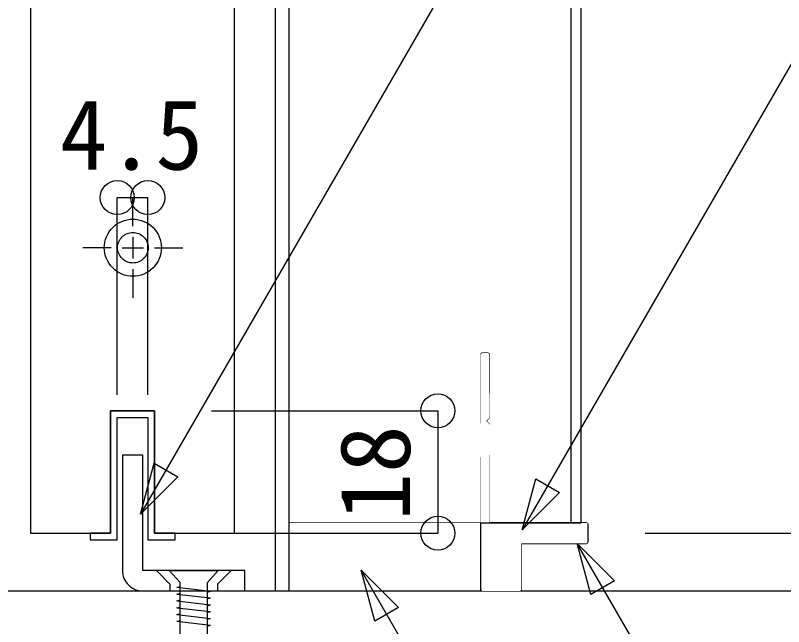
# Model space of a CAD drawing. Units: millimetres, scale not verified. Extents: x -1051 to 1051, y -744 to 744.
# Drawn here: x 594.5 to 707.5, y -171.9 to -81.9 of the extents above; entities that cross this region are included whole.
import ezdxf
from ezdxf.enums import TextEntityAlignment as Align

# ---------------------------------------------------------------- set-up
doc = ezdxf.new("R2010")
doc.units = ezdxf.units.MM
doc.header["$LTSCALE"] = 5
doc.linetypes.add('DASHED1', pattern=[1.8, 1.2, -0.6])
doc.linetypes.add('DASHED2', pattern=[3, 2, -1])
for name, color, linetype in [('1-0', 7, 'Continuous'), ('2-0', 7, 'Continuous'), ('3-0', 7, 'Continuous'), ('4-0', 4, 'Continuous'), ('5-0', 7, 'Continuous')]:
    doc.layers.add(name, color=color, linetype=linetype)
doc.styles.add('ＭＳ ゴシック', font='')
doc.styles.get('ＭＳ ゴシック').set_extended_font_data('MS Gothic')

msp = doc.modelspace()

# ---------------------------------------------------------------- linework, layer by layer
at = {"layer": '1-0'}
msp.add_line((332.752, -166.635), (891.398, -166.635), dxfattribs=at)
at = {"layer": '2-0', "color": 6, "linetype": 'DASHED2'}
msp.add_line((663.942, -131.635), (663.242, -131.635), dxfattribs=at)
at = {"layer": '2-0'}
for p, q in [((634.742, -166.635), (634.742, -156.635)), ((634.742, -156.635), (662.942, -156.635)), ((662.942, -166.635), (662.942, -156.635)), ((634.742, -166.635), (662.942, -166.635))]:
    msp.add_line(p, q, dxfattribs=at)
at = {"layer": '2-0', "color": 6}
for points in [[(663.242, -131.635), (663.212, -131.636), (663.183, -131.641), (663.155, -131.648), (663.127, -131.658), (663.1, -131.67), (663.075, -131.686), (663.051, -131.703), (663.01, -131.745), (662.992, -131.768), (662.977, -131.794), (662.965, -131.82), (662.955, -131.848), (662.947, -131.876), (662.943, -131.906), (662.942, -131.935)], [(664.242, -131.935), (664.236, -131.876), (664.219, -131.82), (664.191, -131.768), (664.154, -131.723), (664.108, -131.686), (664.056, -131.658), (664, -131.641), (663.942, -131.635)]]:
    msp.add_lwpolyline(points, dxfattribs=at)
at = {"layer": '2-0'}
for points in [[(664.219, -131.82), (664.242, -141.135), (664.236, -131.876)], [(664.236, -131.876), (664.242, -141.135), (664.242, -131.935)], [(678.608, -156.686), (678.608, -159.584), (678.654, -156.723)], [(678.608, -159.584), (678.654, -159.547), (678.654, -156.723)], [(678.654, -156.723), (678.654, -159.547), (678.691, -156.768)], [(678.654, -159.547), (678.691, -159.502), (678.691, -156.768)], [(678.691, -156.768), (678.691, -159.502), (678.719, -156.82)], [(678.691, -159.502), (678.719, -159.45), (678.719, -156.82)], [(678.719, -156.82), (678.719, -159.45), (678.736, -156.876)], [(678.719, -159.45), (678.736, -159.394), (678.736, -156.876)], [(678.736, -156.876), (678.736, -159.394), (678.742, -156.935)], [(678.736, -159.394), (678.742, -159.335), (678.742, -156.935)]]:
    msp.add_solid(points, dxfattribs=at)
at = {"layer": '3-0'}
for p, q in [((632.742, -166.635), (632.742, 530.865)), ((632.742, -166.635), (632.742, 530.865)), ((624.206, -165.634), (626.206, -163.634)), ((624.206, -165.634), (624.206, -166.634)), ((590.742, -166.635), (632.742, -166.635))]:
    msp.add_line(p, q, dxfattribs=at)
at = {"layer": '3-0', "color": 6, "linetype": 'DASHED1'}
for p, q in [((611.742, -112.96), (611.742, -108.76)), ((611.742, -114.547), (611.742, -117.722)), ((608.567, -116.135), (604.367, -116.135)), ((610.154, -116.135), (613.329, -116.135)), ((614.917, -116.135), (619.117, -116.135)), ((611.742, -119.31), (611.742, -123.51))]:
    msp.add_line(p, q, dxfattribs=at)
at = {"layer": '3-0', "color": 5}
for p, q in [((617.106, -163.634), (618.706, -165.384)), ((617.106, -163.634), (624.306, -163.634)), ((624.306, -163.634), (622.706, -165.384)), ((618.231, -166.099), (618.756, -165.958)), ((618.231, -166.099), (623.181, -166.668)), ((622.706, -185.603), (622.706, -165.384)), ((618.231, -167.099), (618.756, -166.958)), ((618.231, -167.099), (623.181, -167.668)), ((622.656, -166.809), (623.181, -166.668)), ((618.231, -168.099), (618.756, -167.958)), ((618.231, -168.099), (623.181, -168.668)), ((622.656, -167.809), (623.181, -167.668)), ((618.231, -169.099), (618.756, -168.958)), ((618.231, -169.099), (623.181, -169.668)), ((622.656, -168.809), (623.181, -168.668)), ((618.231, -170.099), (618.756, -169.958)), ((618.231, -170.099), (623.181, -170.668)), ((622.656, -169.809), (623.181, -169.668)), ((622.656, -170.809), (623.181, -170.668)), ((618.231, -171.099), (618.756, -170.958)), ((618.231, -171.099), (623.181, -171.668)), ((622.656, -171.809), (623.181, -171.668))]:
    msp.add_line(p, q, dxfattribs=at)
at = {"layer": '3-0'}
for points in [[(596.7, -158.133), (608.45, -158.133), (608.45, -140.133), (614.95, -140.133), (614.95, -158.133), (626.7, -158.133), (626.7, 519.866), (596.7, 519.866)], [(608.45, -158.133), (608.45, -140.133), (614.95, -140.133), (614.95, -158.133), (614.95, -140.133), (608.45, -140.133)], [(628.206, -163.634), (613.206, -163.634), (613.206, -146.633), (610.206, -146.633), (610.206, -163.634), (610.22, -163.928), (610.264, -164.219), (610.335, -164.504), (610.434, -164.782), (610.56, -165.048), (610.712, -165.3), (610.887, -165.537), (611.085, -165.755), (611.303, -165.953), (611.539, -166.128), (611.792, -166.279), (612.058, -166.405), (612.335, -166.504), (612.621, -166.576), (612.912, -166.619), (613.206, -166.634), (628.206, -166.634)]]:
    msp.add_lwpolyline(points, close=True, dxfattribs=at)
at = {"layer": '3-0', "color": 6, "linetype": 'DASHED1'}
for points in [[(608.495, -113.471), (608.772, -113.165), (609.077, -112.888), (609.408, -112.643), (609.762, -112.431), (610.134, -112.255), (610.522, -112.116), (610.922, -112.016), (611.33, -111.955), (611.742, -111.935), (612.153, -111.955), (612.561, -112.016), (612.961, -112.116), (613.349, -112.255), (613.722, -112.431), (614.075, -112.643), (614.406, -112.888), (614.712, -113.165), (614.988, -113.471), (615.234, -113.802), (615.446, -114.155), (615.622, -114.528), (615.761, -114.916), (615.861, -115.316), (615.921, -115.723), (615.942, -116.135)], [(615.942, -116.135), (615.921, -116.547), (615.861, -116.954), (615.761, -117.354), (615.622, -117.742), (615.446, -118.115), (615.234, -118.468), (614.988, -118.799), (614.712, -119.105), (614.406, -119.382), (614.075, -119.627), (613.722, -119.839), (613.349, -120.015), (612.961, -120.154), (612.561, -120.254), (612.153, -120.315), (611.742, -120.335), (611.33, -120.315), (610.922, -120.254), (610.522, -120.154), (610.134, -120.015), (609.762, -119.839), (609.408, -119.627), (609.077, -119.382), (608.772, -119.105), (608.495, -118.799), (608.25, -118.468), (608.038, -118.115), (607.861, -117.742), (607.723, -117.354), (607.622, -116.954), (607.562, -116.547), (607.542, -116.135), (607.562, -115.723), (607.622, -115.316), (607.723, -114.916), (607.861, -114.528), (608.038, -114.155), (608.25, -113.802), (608.495, -113.471)], [(610.002, -114.708), (610.151, -114.544), (610.314, -114.396), (610.492, -114.264), (610.681, -114.151), (610.881, -114.056), (611.089, -113.982), (611.303, -113.928), (611.521, -113.896), (611.742, -113.885), (611.962, -113.896), (612.181, -113.928), (612.395, -113.982), (612.603, -114.056), (612.802, -114.151), (612.992, -114.264), (613.169, -114.396), (613.333, -114.544), (613.481, -114.708), (613.612, -114.885), (613.726, -115.074), (613.82, -115.274), (613.895, -115.482), (613.948, -115.696), (613.981, -115.914), (613.992, -116.135)], [(613.992, -116.135), (613.981, -116.356), (613.948, -116.574), (613.895, -116.788), (613.82, -116.996), (613.726, -117.196), (613.612, -117.385), (613.481, -117.562), (613.333, -117.726), (613.169, -117.874), (612.992, -118.006), (612.802, -118.119), (612.603, -118.214), (612.395, -118.288), (612.181, -118.342), (611.962, -118.374), (611.742, -118.385), (611.521, -118.374), (611.303, -118.342), (611.089, -118.288), (610.881, -118.214), (610.681, -118.119), (610.492, -118.006), (610.314, -117.874), (610.151, -117.726), (610.002, -117.562), (609.871, -117.385), (609.757, -117.196), (609.663, -116.996), (609.589, -116.788), (609.535, -116.574), (609.503, -116.356), (609.492, -116.135), (609.503, -115.914), (609.535, -115.696), (609.589, -115.482), (609.663, -115.274), (609.757, -115.074), (609.871, -114.885), (610.002, -114.708)]]:
    msp.add_lwpolyline(points, dxfattribs=at)
at = {"layer": '3-0'}
for points in [[(608.45, -158.133), (605.45, -158.133), (605.45, -159.133), (609.45, -159.133), (609.45, -141.133), (613.95, -141.133), (613.95, -159.133), (617.95, -159.133), (617.95, -158.133), (614.95, -158.133)], [(615.206, -163.634), (617.206, -165.634), (617.206, -166.634)]]:
    msp.add_lwpolyline(points, dxfattribs=at)
at = {"layer": '3-0', "color": 5}
msp.add_lwpolyline([(620.706, -188.634), (618.706, -185.603), (618.706, -165.384)], dxfattribs=at)
at = {"layer": '4-0'}
for p, q in [((609.45, -137.767), (609.45, -108.76)), ((609.45, -108.76), (613.95, -108.76)), ((613.95, -137.767), (613.95, -108.76)), ((623.341, -140.133), (656.639, -140.133)), ((687.145, -158.134), (767.742, -158.134))]:
    msp.add_line(p, q, dxfattribs=at)
msp.add_lwpolyline([(687.145, -166.635), (767.742, -166.635), (767.742, -91.846)], dxfattribs=at)
for centre in [(609.45, -108.76), (613.95, -108.76), (656.639, -140.133)]:
    msp.add_circle(centre, 2.5, dxfattribs=at)
at = {"layer": '5-0', "color": 6}
msp.add_lwpolyline([(618.369, -149.847), (612.876, -155.34), (614.887, -147.836)], close=True, dxfattribs=at)

# ---------------------------------------------------------------- texts
at = {"layer": '4-0', "style": 'ＭＳ ゴシック'}
msp.add_text('4.5', height=10.35, dxfattribs=at).set_placement((600.976, -107.76), align=Align.BOTTOM_LEFT)
msp.add_text('18', height=10.35, rotation=90, dxfattribs=at).set_placement((655.639, -156.33), align=Align.BOTTOM_LEFT)

# ---------------------------------------------------------------- next in the draw order: wipeouts: each hides what was drawn before it
msp.add_wipeout([(634.742, -166.635), (634.742, -156.635), (662.942, -156.635), (662.942, -166.635)])

# ---------------------------------------------------------------- next in the draw order: linework, layer by layer
at = {"layer": '2-0', "color": 6, "linetype": 'DASHED2'}
msp.add_line((662.942, -131.935), (662.942, -156.635), dxfattribs=at)
msp.add_lwpolyline([(662.942, -156.635), (664.242, -156.635), (664.242, -142.135), (663.742, -141.635), (664.242, -141.135), (664.242, -131.935)], dxfattribs=at)
at = {"layer": '2-0'}
msp.add_lwpolyline([(678.442, -156.635), (662.942, -156.635), (662.942, -166.335), (662.947, -166.394), (662.965, -166.45), (662.992, -166.502), (663.03, -166.547), (663.075, -166.584), (663.127, -166.612), (663.183, -166.629), (663.242, -166.635), (668.642, -166.635), (668.7, -166.629), (668.756, -166.612), (668.808, -166.584), (668.854, -166.547), (668.891, -166.502), (668.919, -166.45), (668.936, -166.394), (668.942, -166.335), (668.942, -159.635), (678.442, -159.635), (678.5, -159.629), (678.556, -159.612), (678.608, -159.584), (678.654, -159.547), (678.691, -159.502), (678.719, -159.45), (678.736, -159.394), (678.742, -159.335), (678.742, -156.935), (678.736, -156.876), (678.719, -156.82), (678.691, -156.768), (678.654, -156.723), (678.608, -156.686), (678.556, -156.658), (678.5, -156.641)], close=True, dxfattribs=at)
at = {"layer": '3-0'}
for p, q in [((634.742, -166.635), (634.742, 530.865)), ((632.742, -166.635), (634.742, -166.635))]:
    msp.add_line(p, q, dxfattribs=at)
at = {"layer": '4-0'}
for p in [(656.639, -140.133), (623.341, -158.133)]:
    msp.add_line(p, (656.639, -158.133), dxfattribs=at)
msp.add_circle((656.639, -158.133), 2.5, dxfattribs=at)
at = {"layer": '5-0', "color": 6}
msp.add_lwpolyline([(647.356, -171.088), (645.345, -163.585), (650.838, -169.078)], close=True, dxfattribs=at)

# ---------------------------------------------------------------- next in the draw order: wipeouts: each hides what was drawn before it
for points in [[(664.191, -131.768), (664.242, -141.135), (664.219, -131.82), (664.219, -131.82)], [(678.556, -159.612), (678.608, -159.584), (678.608, -156.686), (678.608, -156.686)]]:
    msp.add_wipeout(points)

# ---------------------------------------------------------------- next in the draw order: wipeouts: each hides what was drawn before it
for points in [[(664.154, -131.723), (664.242, -141.135), (664.191, -131.768), (664.191, -131.768)], [(678.556, -156.658), (678.556, -159.612), (678.608, -156.686), (678.608, -156.686)]]:
    msp.add_wipeout(points)

# ---------------------------------------------------------------- next in the draw order: wipeouts: each hides what was drawn before it
for points in [[(664.108, -131.686), (664.242, -141.135), (664.154, -131.723), (664.154, -131.723)], [(678.5, -159.629), (678.556, -159.612), (678.556, -156.658), (678.556, -156.658)]]:
    msp.add_wipeout(points)

# ---------------------------------------------------------------- next in the draw order: wipeouts: each hides what was drawn before it
for points in [[(664.056, -131.658), (664.242, -141.135), (664.108, -131.686), (664.108, -131.686)], [(678.5, -156.641), (678.5, -159.629), (678.556, -156.658), (678.556, -156.658)]]:
    msp.add_wipeout(points)

# ---------------------------------------------------------------- next in the draw order: wipeouts: each hides what was drawn before it
for points in [[(664, -131.641), (664.242, -141.135), (664.056, -131.658), (664.056, -131.658)], [(678.442, -159.635), (678.5, -159.629), (678.5, -156.641), (678.5, -156.641)]]:
    msp.add_wipeout(points)

# ---------------------------------------------------------------- next in the draw order: wipeouts: each hides what was drawn before it
for points in [[(663.942, -131.635), (664.242, -141.135), (664, -131.641), (664, -131.641)], [(678.442, -156.635), (678.442, -159.635), (678.5, -156.641), (678.5, -156.641)]]:
    msp.add_wipeout(points)

# ---------------------------------------------------------------- next in the draw order: wipeouts: each hides what was drawn before it
for points in [[(663.742, -141.635), (664.242, -141.135), (663.942, -131.635), (663.942, -131.635)], [(668.942, -159.635), (678.442, -159.635), (678.442, -156.635), (678.442, -156.635)]]:
    msp.add_wipeout(points)

# ---------------------------------------------------------------- next in the draw order: wipeouts: each hides what was drawn before it
for points in [[(663.242, -131.635), (663.742, -141.635), (663.942, -131.635), (663.942, -131.635)], [(662.942, -156.635), (668.942, -159.635), (678.442, -156.635), (678.442, -156.635)]]:
    msp.add_wipeout(points)

# ---------------------------------------------------------------- next in the draw order: linework, layer by layer
at = {"layer": '2-0'}
for points in [[(668.919, -166.45), (668.936, -166.394), (668.942, -159.635)], [(668.936, -166.394), (668.942, -166.335), (668.942, -159.635)]]:
    msp.add_solid(points, dxfattribs=at)
at = {"layer": '3-0'}
msp.add_line((676.242, -156.635), (676.242, 533.365), dxfattribs=at)
at = {"layer": '5-0', "color": 6}
msp.add_lwpolyline([(778.913, -201.705), (701.406, -201.705), (677.117, -159.635)], dxfattribs=at)
msp.add_lwpolyline([(679.127, -167.138), (677.117, -159.635), (682.61, -165.128)], close=True, dxfattribs=at)

# ---------------------------------------------------------------- next in the draw order: wipeouts: each hides what was drawn before it
msp.add_wipeout([(668.891, -166.502), (668.919, -166.45), (668.942, -159.635), (668.942, -159.635)])

# ---------------------------------------------------------------- next in the draw order: wipeouts: each hides what was drawn before it
msp.add_wipeout([(668.854, -166.547), (668.891, -166.502), (668.942, -159.635), (668.942, -159.635)])

# ---------------------------------------------------------------- next in the draw order: wipeouts: each hides what was drawn before it
msp.add_wipeout([(668.808, -166.584), (668.854, -166.547), (668.942, -159.635), (668.942, -159.635)])

# ---------------------------------------------------------------- next in the draw order: wipeouts: each hides what was drawn before it
msp.add_wipeout([(668.756, -166.612), (668.808, -166.584), (668.942, -159.635), (668.942, -159.635)])

# ---------------------------------------------------------------- next in the draw order: wipeouts: each hides what was drawn before it
msp.add_wipeout([(668.7, -166.629), (668.756, -166.612), (668.942, -159.635), (668.942, -159.635)])

# ---------------------------------------------------------------- next in the draw order: wipeouts: each hides what was drawn before it
msp.add_wipeout([(668.642, -166.635), (668.7, -166.629), (668.942, -159.635), (668.942, -159.635)])

# ---------------------------------------------------------------- next in the draw order: wipeouts: each hides what was drawn before it
msp.add_wipeout([(663.242, -166.635), (668.642, -166.635), (668.942, -159.635), (668.942, -159.635)])

# ---------------------------------------------------------------- next in the draw order: wipeouts: each hides what was drawn before it
msp.add_wipeout([(663.183, -166.629), (663.242, -166.635), (668.942, -159.635), (668.942, -159.635)])

# ---------------------------------------------------------------- next in the draw order: wipeouts: each hides what was drawn before it
msp.add_wipeout([(663.127, -166.612), (663.183, -166.629), (668.942, -159.635), (668.942, -159.635)])

# ---------------------------------------------------------------- next in the draw order: wipeouts: each hides what was drawn before it
msp.add_wipeout([(663.075, -166.584), (663.127, -166.612), (668.942, -159.635), (668.942, -159.635)])

# ---------------------------------------------------------------- next in the draw order: wipeouts: each hides what was drawn before it
msp.add_wipeout([(663.03, -166.547), (663.075, -166.584), (668.942, -159.635), (668.942, -159.635)])

# ---------------------------------------------------------------- next in the draw order: wipeouts: each hides what was drawn before it
msp.add_wipeout([(662.992, -166.502), (663.03, -166.547), (668.942, -159.635), (668.942, -159.635)])

# ---------------------------------------------------------------- next in the draw order: wipeouts: each hides what was drawn before it
msp.add_wipeout([(662.965, -166.45), (662.992, -166.502), (668.942, -159.635), (668.942, -159.635)])

# ---------------------------------------------------------------- next in the draw order: wipeouts: each hides what was drawn before it
msp.add_wipeout([(662.947, -166.394), (662.965, -166.45), (668.942, -159.635), (668.942, -159.635)])

# ---------------------------------------------------------------- next in the draw order: wipeouts: each hides what was drawn before it
msp.add_wipeout([(662.942, -166.335), (662.947, -166.394), (668.942, -159.635), (668.942, -159.635)])

# ---------------------------------------------------------------- next in the draw order: wipeouts: each hides what was drawn before it
msp.add_wipeout([(662.942, -156.635), (662.942, -166.335), (668.942, -159.635), (668.942, -159.635)])

# ---------------------------------------------------------------- next in the draw order: linework, layer by layer
for points in [[(780.103, -84.363), (711.364, -84.363), (669.046, -157.659)], [(778.913, -232.833), (685.326, -232.833), (645.345, -163.585)]]:
    msp.add_lwpolyline(points, dxfattribs=at)
msp.add_lwpolyline([(674.539, -152.166), (669.046, -157.659), (671.057, -150.156)], close=True, dxfattribs=at)

# ---------------------------------------------------------------- next in the draw order: wipeouts: each hides what was drawn before it
msp.add_wipeout([(663.742, -141.635), (664.242, -156.635), (664.242, -142.135), (664.242, -142.135)])

# ---------------------------------------------------------------- next in the draw order: wipeouts: each hides what was drawn before it
msp.add_wipeout([(663.242, -131.635), (664.242, -156.635), (663.742, -141.635), (663.742, -141.635)])

# ---------------------------------------------------------------- next in the draw order: wipeouts: each hides what was drawn before it
msp.add_wipeout([(663.212, -131.636), (664.242, -156.635), (663.242, -131.635), (663.242, -131.635)])

# ---------------------------------------------------------------- next in the draw order: wipeouts: each hides what was drawn before it
msp.add_wipeout([(663.183, -131.641), (664.242, -156.635), (663.212, -131.636), (663.212, -131.636)])

# ---------------------------------------------------------------- next in the draw order: wipeouts: each hides what was drawn before it
msp.add_wipeout([(663.155, -131.648), (664.242, -156.635), (663.183, -131.641), (663.183, -131.641)])

# ---------------------------------------------------------------- next in the draw order: wipeouts: each hides what was drawn before it
msp.add_wipeout([(663.127, -131.658), (664.242, -156.635), (663.155, -131.648), (663.155, -131.648)])

# ---------------------------------------------------------------- next in the draw order: wipeouts: each hides what was drawn before it
msp.add_wipeout([(663.1, -131.67), (664.242, -156.635), (663.127, -131.658), (663.127, -131.658)])

# ---------------------------------------------------------------- next in the draw order: wipeouts: each hides what was drawn before it
msp.add_wipeout([(663.075, -131.686), (664.242, -156.635), (663.1, -131.67), (663.1, -131.67)])

# ---------------------------------------------------------------- next in the draw order: wipeouts: each hides what was drawn before it
msp.add_wipeout([(663.051, -131.703), (664.242, -156.635), (663.075, -131.686), (663.075, -131.686)])

# ---------------------------------------------------------------- next in the draw order: wipeouts: each hides what was drawn before it
msp.add_wipeout([(663.01, -131.745), (664.242, -156.635), (663.051, -131.703), (663.051, -131.703)])

# ---------------------------------------------------------------- next in the draw order: wipeouts: each hides what was drawn before it
msp.add_wipeout([(662.992, -131.768), (664.242, -156.635), (663.01, -131.745), (663.01, -131.745)])

# ---------------------------------------------------------------- next in the draw order: wipeouts: each hides what was drawn before it
msp.add_wipeout([(662.977, -131.794), (664.242, -156.635), (662.992, -131.768), (662.992, -131.768)])

# ---------------------------------------------------------------- next in the draw order: wipeouts: each hides what was drawn before it
msp.add_wipeout([(662.965, -131.82), (664.242, -156.635), (662.977, -131.794), (662.977, -131.794)])

# ---------------------------------------------------------------- next in the draw order: wipeouts: each hides what was drawn before it
msp.add_wipeout([(662.955, -131.848), (664.242, -156.635), (662.965, -131.82), (662.965, -131.82)])

# ---------------------------------------------------------------- next in the draw order: wipeouts: each hides what was drawn before it
msp.add_wipeout([(662.947, -131.876), (664.242, -156.635), (662.955, -131.848), (662.955, -131.848)])

# ---------------------------------------------------------------- next in the draw order: wipeouts: each hides what was drawn before it
msp.add_wipeout([(662.943, -131.906), (664.242, -156.635), (662.947, -131.876), (662.947, -131.876)])

# ---------------------------------------------------------------- next in the draw order: wipeouts: each hides what was drawn before it
msp.add_wipeout([(662.942, -156.635), (664.242, -156.635), (662.943, -131.906), (662.943, -131.906)])

# ---------------------------------------------------------------- next in the draw order: linework, layer by layer
at = {"layer": '2-0'}
msp.add_solid([(662.942, -131.935), (662.942, -156.635), (662.943, -131.906)], dxfattribs=at)
at = {"layer": '3-0'}
msp.add_lwpolyline([(560.542, -166.635), (662.942, -166.635), (662.942, -156.635), (677.742, -156.635), (677.742, 563.365), (545.742, 563.365), (545.742, -156.635), (560.542, -156.635)], close=True, dxfattribs=at)
at = {"layer": '5-0', "color": 6}
msp.add_lwpolyline([(780.103, -45.588), (676.242, -45.588), (612.876, -155.34)], dxfattribs=at)

doc.saveas('drawing.dxf')
